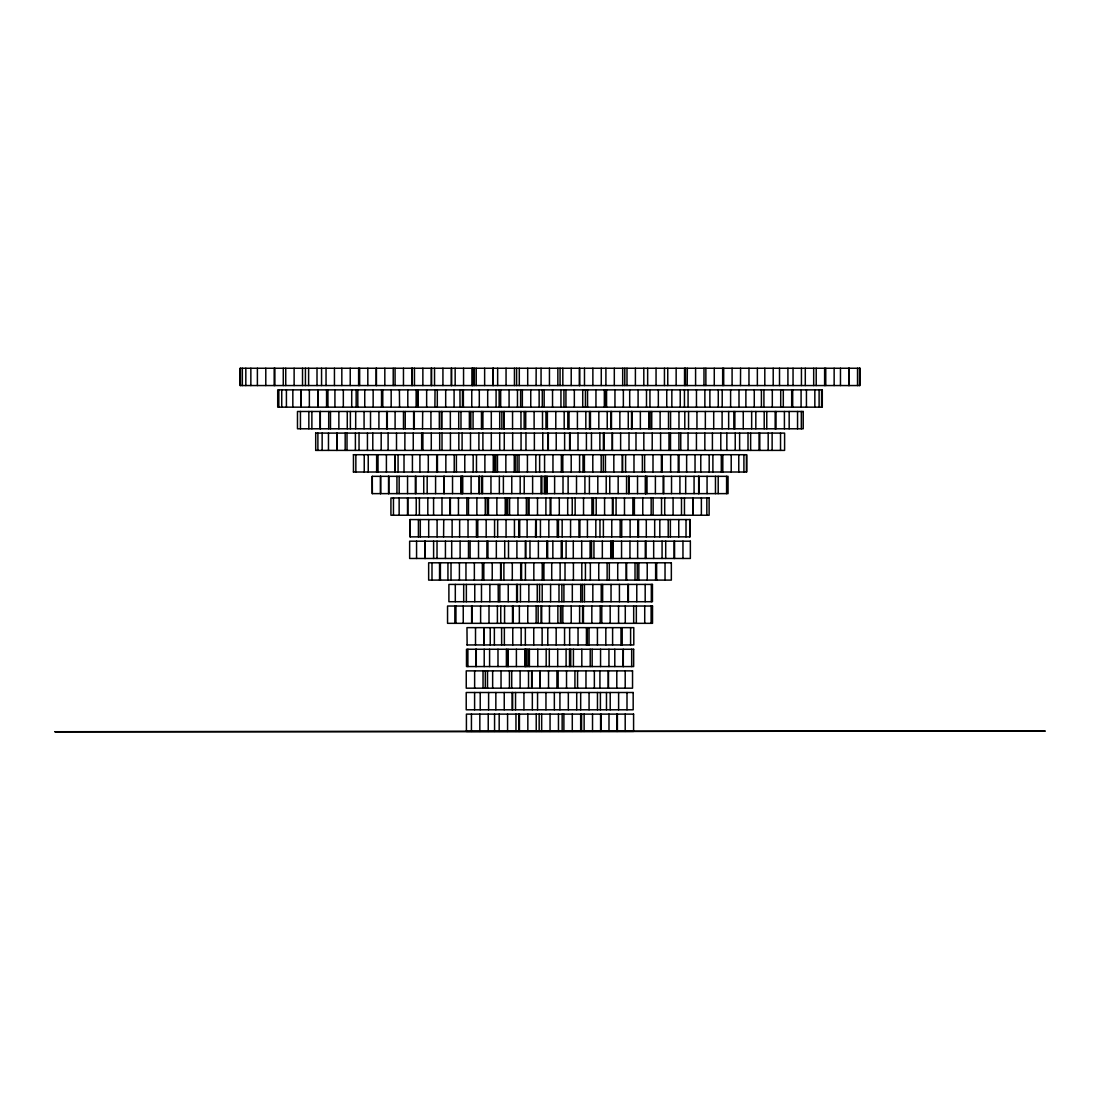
<?xml version="1.0" encoding="UTF-8"?>
<svg xmlns="http://www.w3.org/2000/svg" width="1100" height="1100" viewBox="0 0 1100 1100"><rect width="100%" height="100%" fill="white"/><g stroke="black" fill="none" stroke-linecap="round" stroke-linejoin="round"><path stroke-width="1.5" d="M315.631 433.098L784.602 433.098L784.602 450.395L315.631 450.395M353.375 454.712L746.625 454.712L746.625 472.01L353.375 472.01M372.268 476.328L728.049 476.328L728.049 493.625L372.268 493.625L372.268 476.328L372.336 493.625M466.964 644.944L633.793 644.944L633.793 627.646L466.964 627.646L467.129 644.944M859.526 368.252L859.526 385.55M857.532 368.252L857.532 385.55M849.131 368.252L849.131 385.55M848.856 368.252L848.856 385.55M840.469 368.252L840.469 385.55M834.144 368.252L834.144 385.55M825.756 368.252L825.756 385.55M824.615 368.252L824.615 385.55M821.59 389.868L821.59 407.165M819.101 389.868L819.101 407.165M816.214 368.252L816.214 385.55M814.839 389.868L814.839 407.165M813.684 368.252L813.684 385.55M806.438 389.868L806.438 407.165M805.296 368.252L805.296 385.55M801.433 368.252L801.433 385.55M801.336 411.482L801.336 428.78M801.089 389.868L801.089 407.165M797.555 411.482L797.555 428.78M793.045 368.252L793.045 385.55M792.688 389.868L792.688 407.165M791.697 389.868L791.697 407.165M789.168 411.482L789.168 428.78M787.916 368.252L787.916 385.55M784.41 411.482L784.41 428.78M783.296 389.868L783.296 407.165M780.711 389.868L780.711 407.165M780.532 433.098L780.532 450.395M779.515 368.252L779.515 385.55M776.023 411.482L776.023 428.78M775.17 411.482L775.17 428.78M773.204 368.252L773.204 385.55M772.31 389.868L772.31 407.165M772.131 433.098L772.131 450.395M768.185 433.098L768.185 450.395M766.769 411.482L766.769 428.78M764.803 368.252L764.803 385.55M764.211 411.482L764.211 428.78M763.923 389.868L763.923 407.165M761.406 389.868L761.406 407.165M759.784 433.098L759.784 450.395M759.041 433.098L759.041 450.395M757.364 368.252L757.364 385.55M755.824 411.482L755.824 428.78M754.27 389.868L754.27 407.165M751.657 411.482L751.657 428.78M750.64 433.098L750.64 450.395M748.963 368.252L748.963 385.55M748.014 433.098L748.014 450.395M746.543 454.712L746.543 472.01M745.883 389.868L745.883 407.165M743.916 454.712L743.916 472.01M743.256 411.482L743.256 428.78M740.575 368.252L740.492 385.55M739.626 433.098L739.626 450.395M738.994 389.868L738.994 407.165M738.774 454.712L738.774 472.01M735.226 433.098L735.226 450.395M734.855 411.482L734.855 428.78M733.838 411.482L733.838 428.78M732.091 368.252L732.091 385.55M731.211 454.712L731.211 472.01M730.606 389.868L730.606 407.165M728.654 411.482L728.654 428.78M726.839 433.098L726.839 450.395M726.591 476.328L726.591 493.625M723.69 368.252L723.69 385.55M722.81 454.712L722.81 472.01M722.659 368.252L722.659 385.55M722.205 389.868L722.205 407.165M722.109 411.482L722.109 428.78M721.298 454.712L721.298 472.01M720.789 433.098L720.789 450.395M718.273 389.868L718.273 407.165M718.204 476.328L718.204 493.625M715.468 476.328L715.468 493.625M714.271 368.252L714.271 385.55M713.707 411.482L713.707 428.78M712.896 454.712L712.896 472.01M712.401 433.098L712.401 450.395M709.885 389.868L709.885 407.165M709.184 454.712L709.184 472.01M707.066 476.328L707.066 493.625M706.832 497.956L706.832 515.24M705.87 368.252L705.87 385.55M705.348 411.482L705.348 428.78M704.866 389.868L704.866 407.165M704.839 433.098L704.839 450.395M703.986 368.252L703.986 385.55M701.374 497.956L701.374 515.24M700.783 454.712L700.783 472.01M698.926 476.328L698.926 493.625M698.679 476.328L698.679 493.625M696.946 411.482L696.946 428.78M696.465 389.868L696.465 407.165M696.438 433.098L696.438 450.395M695.585 368.252L695.585 385.55M695.035 454.712L695.035 472.01M694.072 476.328L694.072 493.625M692.973 497.956L692.973 515.24M692.862 497.956L692.862 515.24M689.796 519.571L689.796 536.855M688.559 411.482L688.559 428.78M688.077 389.868L688.077 407.165M688.05 433.098L688.05 450.395M687.335 368.252L687.197 385.55M686.634 454.712L686.634 472.01M686.015 519.571L686.015 536.855M685.671 476.328L685.671 493.625M685.465 368.252L685.465 385.55M684.791 411.482L684.791 428.78M684.544 368.252L684.544 385.55M684.447 389.868L684.447 407.165M684.461 497.956L684.461 515.24M682.962 541.186L682.962 558.47M681.491 497.956L681.491 515.24M680.763 433.098L680.763 450.395M680.226 389.868L680.226 407.165M679.924 476.328L679.924 493.625M678.961 411.482L678.961 428.78M679.03 454.712L679.03 472.01M678.92 433.098L678.92 450.395M678.755 519.571L678.755 536.855M678.246 454.712L678.246 472.01M676.143 368.252L676.143 385.55M674.561 541.186L674.561 558.47M674.094 541.186L674.094 558.47M673.09 497.956L673.09 515.24M671.839 389.868L671.839 407.165M671.536 476.328L671.536 493.625M670.574 411.482L670.574 428.78M670.519 433.098L670.519 450.395M670.643 454.712L670.643 472.01M670.368 519.571L670.368 536.855M668.979 433.098L668.979 450.395M668.525 411.482L668.525 428.78M668.223 519.571L668.223 536.855M667.755 368.252L667.755 385.55M666.737 389.868L666.737 407.165M665.706 541.186L665.706 558.47M665.033 562.801L665.033 580.099M664.702 497.956L664.702 515.24M664.441 368.252L664.441 385.55M663.795 476.328L663.795 493.625M663.135 476.328L663.135 493.625M662.227 454.712L662.241 472.01M662.076 541.186L662.076 558.47M661.526 497.956L661.526 515.24M661.402 454.712L661.402 472.01M660.591 433.098L660.591 450.395M660.124 411.482L660.124 428.78M659.821 519.571L659.821 536.855M658.336 389.868L658.336 407.165M656.631 562.801L656.631 580.099M656.054 368.252L656.054 385.55M655.627 562.801L655.627 580.099M655.394 476.328L655.394 493.625M654.679 519.571L654.679 536.855M653.675 541.186L653.675 558.47M653.125 497.956L653.125 515.24M653.001 454.712L653.001 472.01M652.231 433.098L652.19 450.395M651.736 411.482L651.736 428.78M651.324 584.416L651.324 601.714M651.173 497.956L651.173 515.24M651.118 606.031L651.118 623.329M650.114 411.482L650.114 428.78M649.949 389.868L649.949 407.165M648.752 411.482L648.752 428.78M647.652 368.252L647.652 385.55M647.226 562.801L647.226 580.099M647.006 476.328L647.006 493.625M646.498 389.868L646.498 407.165M646.291 519.571L646.291 536.855M646.044 541.186L646.044 558.47M645.934 476.328L645.934 493.625M645.631 476.328L645.631 493.625M645.411 476.328L645.411 493.625M645.288 541.186L645.288 558.47M645.178 584.416L645.178 601.714M644.614 454.712L644.614 472.01M644.724 606.031L644.724 623.329M643.803 368.252L643.803 385.55M643.83 433.098L643.83 450.395M642.771 497.956L642.771 515.24M642.373 454.712L642.373 472.01M640.351 411.482L640.351 428.78M638.839 562.801L638.839 580.099M638.523 519.571L638.523 536.855M638.096 389.868L638.096 407.165M637.89 519.571L637.89 536.855M637.533 476.328L637.533 493.625M637.643 541.186L637.643 558.47M637.216 562.801L637.216 580.099M636.776 584.416L636.776 601.714M636.336 606.031L636.336 623.329M635.993 433.098L635.993 450.395M635.401 368.252L635.401 385.55M635.016 562.801L635.016 580.099M634.384 497.956L634.384 515.24M633.985 454.712L633.985 472.01M633.683 606.031L633.683 623.329M632.871 497.956L632.871 515.24M631.95 411.482L631.95 428.78M631.551 411.482L631.551 428.78M631.675 649.261L631.675 666.559M630.602 627.646L630.602 644.944M630.121 519.571L630.121 536.855M629.956 541.186L629.956 558.47M629.695 389.868L629.695 407.165M629.007 433.098L629.007 450.395M629.145 476.328L629.145 493.625M628.623 476.328L628.623 493.625M628.389 584.416L628.389 601.714M628.265 411.482L628.265 428.78M627.811 584.416L627.811 601.714M627 368.252L627 385.55M627 692.505L627 709.789M626.56 476.328L626.56 493.625M626.615 562.801L626.615 580.099M626.106 562.801L626.106 580.099M625.584 454.712L625.584 472.01M625.281 606.031L625.281 623.329M625.199 670.876L625.199 688.174M625.199 714.12L625.199 731.404M624.786 368.252L624.786 385.55M624.484 497.956L624.484 515.24M623.356 389.868L623.356 407.165M622.696 368.252L622.696 385.55M622.669 454.712L622.669 472.01M622.215 454.712L622.215 472.01M622.201 627.646L622.201 644.944M621.72 519.571L621.72 536.855M621.555 541.186L621.555 558.47M620.991 627.646L620.991 644.944M620.62 433.098L620.62 450.395M620.166 519.571L620.166 536.855M619.864 411.482L619.864 428.78M619.41 584.416L619.438 601.714M618.571 606.031L618.571 623.329M618.612 692.505L618.612 709.789M618.159 476.328L618.159 493.625M617.719 562.801L617.719 580.099M617.389 714.12L617.389 731.404M616.798 670.876L616.798 688.174M616.798 714.12L616.798 731.404M616.082 497.956L616.082 515.24M614.955 389.868L614.955 407.165M614.79 649.261L614.79 666.559M614.309 368.252L614.309 385.55M613.827 454.712L613.827 472.01M612.989 497.956L612.989 515.24M613.168 541.186L613.168 558.47M612.741 541.186L612.741 558.47M612.48 433.098L612.48 450.395M612.604 627.646L612.604 644.944M612.425 497.956L612.425 515.24M612.219 433.098L612.219 450.395M612.013 541.186L612.013 558.47M611.765 519.571L611.765 536.855M611.476 411.482L611.476 428.78M611.036 584.416L611.036 601.714M610.803 411.482L610.803 428.78M610.734 541.186L610.734 558.47M610.211 692.505L610.211 709.789M610.184 606.031L610.184 623.329M609.757 476.328L609.757 493.625M609.317 562.801L609.317 580.099M608.946 649.261L608.946 666.559M608.987 714.12L608.987 731.404M608.41 670.876L608.41 688.174M608.327 670.876L608.327 688.174M607.227 411.482L607.227 428.78M607.131 562.801L607.131 580.099M606.567 389.868L606.567 407.165M606.471 692.505L606.471 709.789M606.21 476.328L606.21 493.625M605.908 368.252L605.908 385.55M605.674 389.868L605.674 407.165M605.825 627.646L605.825 644.944M605.426 454.712L605.426 472.01M604.587 497.956L604.587 515.24M604.34 389.868L604.34 407.165M604.092 433.098L604.092 450.395M603.391 433.098L603.391 450.395M603.377 519.571L603.377 536.855M603.295 454.712L603.295 472.01M602.649 584.416L602.649 601.714M602.332 541.186L602.332 558.47M601.783 606.031L601.783 623.329M601.274 368.252L601.274 385.55M601.191 454.712L601.191 472.01M601.232 584.416L601.232 601.714M600.916 714.12L600.916 731.404M600.586 714.12L600.586 731.404M600.559 649.261L600.559 666.559M600.408 692.505L600.408 709.789M600.215 606.031L600.215 623.329M599.967 519.571L599.967 536.855M599.926 670.876L599.926 688.174M599.871 433.098L599.871 450.395M598.826 411.482L598.826 428.78M598.744 562.801L598.744 580.099M597.809 476.328L597.809 493.625M597.424 627.646L597.424 644.944M597.465 692.505L597.465 709.789M596.2 497.956L596.2 515.24M595.952 389.868L595.952 407.165M595.815 519.571L595.815 536.855M594.357 670.876L594.357 688.174M593.945 541.186L593.945 558.47M593.436 497.956L593.436 515.24M593.134 497.956L593.134 515.24M592.873 368.252L592.873 385.55M592.804 454.712L592.804 472.01M592.831 584.416L592.831 601.714M592.529 714.12L592.529 731.404M592.158 649.261L592.158 666.559M591.938 497.956L591.938 515.24M591.827 606.031L591.827 623.329M591.47 433.098L591.47 450.395M591.553 541.186L591.553 558.47M590.439 411.482L590.439 428.78M590.342 562.801L590.342 580.099M590.081 541.186L590.081 558.47M590.219 649.261L590.219 666.559M589.49 411.482L589.49 428.78M589.408 476.328L589.408 493.625M589.036 627.646L589.036 644.944M589.064 692.505L589.064 709.789M587.551 389.868L587.551 407.165M587.428 519.571L587.428 536.855M587.345 627.646L587.345 644.944M586.41 433.098L586.41 450.395M586.438 627.646L586.438 644.944M585.97 670.876L585.97 688.174M585.819 411.482L585.819 428.78M585.434 562.801L585.434 580.099M585.434 389.868L585.434 407.165M584.911 476.328L584.911 493.625M584.485 368.252L584.485 385.55M584.402 454.712L584.402 472.01M584.444 584.416L584.444 601.714M584.127 714.12L584.127 731.404M583.536 497.956L583.536 515.24M583.426 606.031L583.426 623.329M583.014 454.712L583.014 472.01M582.725 389.868L582.725 407.165M582.587 606.031L582.587 623.329M582.368 584.416L582.368 601.714M581.804 562.801L581.804 580.099M581.817 649.261L581.817 666.559M581.694 541.186L581.694 558.47M581.584 714.12L581.584 731.404M580.717 584.416L580.717 601.714M580.676 692.505L580.676 709.789M580.676 714.12L580.676 731.404M579.893 519.571L579.893 536.855M579.618 368.252L579.618 385.55M579.59 454.712L579.59 472.01M579.618 606.031L579.618 623.329M579.439 368.252L579.439 385.55M578.957 519.571L578.957 536.855M578.009 433.098L578.009 450.395M578.05 627.646L578.05 644.944M577.418 411.482L577.418 428.78M577.569 670.876L577.569 688.174M576.51 476.328L576.51 493.625M576.716 692.505L576.716 709.789M575.149 497.956L575.149 515.24M574.929 670.876L574.929 688.174M574.337 389.868L574.337 407.165M573.416 562.801L573.416 580.099M573.416 649.261L573.416 666.559M573.293 541.186L573.293 558.47M572.234 497.956L572.234 515.24M572.316 584.416L572.316 601.714M572.289 714.12L572.289 731.404M571.216 368.252L571.216 385.55M571.202 454.712L571.202 472.01M571.216 606.031L571.216 623.329M570.57 519.571L570.57 536.855M570.749 649.261L570.749 666.559M570.006 433.098L570.006 450.395M569.649 627.646L569.649 644.944M569.621 433.098L569.621 450.395M569.525 649.261L569.525 666.559M569.016 411.482L569.016 428.78M568.329 692.505L568.329 709.789M568.123 476.328L568.123 493.625M567.82 411.482L567.82 428.78M567.683 497.956L567.683 515.24M566.527 670.876L566.527 688.174M566.101 541.186L566.101 558.47M566.101 649.261L566.101 666.559M565.936 389.868L565.936 407.165M565.015 562.801L565.015 580.099M564.616 433.098L564.616 450.395M564.561 627.646L564.561 644.944M564.19 411.482L564.19 428.78M563.942 389.868L563.942 407.165M563.915 584.416L563.915 601.714M563.888 714.12L563.888 731.404M563.007 476.328L563.007 493.625M562.829 368.252L562.829 385.55M562.801 454.712L562.801 472.01M562.829 606.031L562.829 623.329M562.169 519.571L562.169 536.855M562.237 541.186L562.237 558.47M562.155 714.12L562.155 731.404M561.866 584.416L561.866 601.714M561.357 454.712L561.357 472.01M561.248 541.186L561.248 558.47M560.945 389.868L560.945 407.165M560.904 606.031L560.904 623.329M560.464 606.031L560.464 623.329M560.065 368.252L560.065 385.55M560.12 562.801L560.12 580.099M559.928 692.505L559.928 709.789M559.295 497.956L559.295 515.24M558.993 584.416L558.993 601.714M558.456 519.571L558.456 536.855M558.456 714.12L558.456 731.404M558.14 670.876L558.14 688.174M557.851 368.252L557.851 385.55M557.865 606.031L557.865 623.329M557.7 649.261L557.7 666.559M557.232 519.571L557.232 536.855M556.93 670.876L556.93 688.174M556.215 433.098L556.215 450.395M556.174 627.646L556.174 644.944M555.789 411.482L555.789 428.78M554.62 476.328L554.62 493.625M554.345 692.505L554.345 709.789M552.956 454.712L552.956 472.01M552.846 541.186L552.846 558.47M552.544 389.868L552.544 407.165M551.719 562.801L551.719 580.099M550.894 497.956L550.894 515.24M550.591 584.416L550.591 601.714M550.165 497.956L550.165 515.24M550.055 714.12L550.055 731.404M549.464 606.031L549.464 623.329M549.45 368.252L549.45 385.55M549.299 649.261L549.299 666.559M548.831 519.571L548.831 536.855M548.322 433.098L548.322 450.395M548.529 670.876L548.529 688.174M547.827 433.098L547.827 450.395M547.649 541.186L547.649 558.47M547.773 627.646L547.773 644.944M547.388 411.482L547.388 428.78M547.236 476.328L547.236 493.625M546.769 541.186L546.769 558.47M546.219 476.328L546.219 493.625M546.178 649.261L546.178 666.559M545.971 411.482L545.971 428.78M545.889 497.956L545.889 515.24M545.957 692.505L545.957 709.789M545.462 476.328L545.462 493.625M544.569 454.712L544.569 472.01M544.39 476.328L544.39 493.625M544.156 389.868L544.156 407.165M543.84 562.801L543.84 580.099M543.331 562.801L543.331 580.099M542.768 433.098L542.768 450.395M542.506 411.482L542.506 428.78M542.3 389.868L542.3 407.165M542.217 562.801L542.217 580.099M542.204 584.416L542.204 601.714M542.135 627.646L542.135 644.944M541.874 476.328L541.874 493.625M541.695 606.031L541.695 623.329M541.668 714.12L541.668 731.404M541.062 368.252L541.062 385.55M541.021 476.328L541.021 493.625M541.076 606.031L541.076 623.329M540.43 519.571L540.43 536.855M540.141 670.876L540.141 688.174M540.018 670.876L540.018 688.174M539.632 454.712L539.632 472.01M539.55 584.416L539.55 601.714M539.165 714.12L539.165 731.404M539.138 389.868L539.138 407.165M538.381 541.186L538.381 558.47M538.148 606.031L538.148 623.329M537.776 649.261L537.776 666.559M537.556 692.505L537.556 709.789M537.501 497.956L537.501 515.24M537.24 584.416L537.24 601.714M536.305 519.571L536.305 536.855M536.223 714.12L536.223 731.404M536.168 368.252L536.085 385.55M536.14 606.031L536.14 623.329M535.824 454.712L535.824 472.01M535.7 519.571L535.521 536.855M534.366 433.098L534.366 450.395M534.119 411.482L534.119 428.78M533.83 562.801L533.83 580.099M533.748 627.646L533.748 644.944M532.62 476.328L532.62 493.625M532.331 692.505L532.331 709.789M531.85 670.876L531.85 688.174M531.63 670.876L531.63 688.174M530.75 389.868L530.75 407.165M529.98 541.186L529.98 558.47M529.389 649.261L529.389 666.559M529.1 497.956L529.1 515.24M528.852 584.416L528.852 601.714M528.523 670.876L528.523 688.174M528.096 497.956L528.096 515.24M527.931 649.261L527.931 666.559M527.697 368.252L527.697 385.55M527.752 606.031L527.752 623.329M527.835 714.12L527.835 731.404M527.423 454.712L527.423 472.01M527.134 519.571L527.134 536.855M526.364 497.956L526.364 515.24M526.144 649.261L526.144 666.559M525.965 433.098L525.965 450.395M525.882 541.186L525.882 558.47M525.717 411.482L525.717 428.78M525.676 649.261L525.676 666.559M525.429 562.801L525.429 580.099M525.305 541.186L525.305 558.47M525.346 627.646L525.346 644.944M524.783 649.261L524.783 666.559M524.164 411.482L524.164 428.78M524.219 476.328L524.219 493.625M523.944 692.505L523.944 709.789M522.349 389.868L522.349 407.165M521.551 562.801L521.551 580.099M521.056 433.098L521.056 450.395M521.152 627.646L521.152 644.944M520.96 411.482L520.96 428.78M520.63 389.868L520.63 407.165M520.699 562.801L520.699 580.099M520.451 584.416L520.451 601.714M520.176 476.328L520.176 493.625M520.121 670.876L520.121 688.174M519.695 519.571L519.695 536.855M519.296 368.252L519.296 385.55M519.351 606.031L519.351 623.329M519.434 714.12L519.434 731.404M519.035 454.712L519.035 472.01M518.76 714.12L518.76 731.404M518.732 519.571L518.732 536.855M517.962 497.956L517.962 515.24M517.467 389.868L517.467 407.165M517.426 584.416L517.426 601.714M517.124 454.712L517.124 472.01M516.904 541.186L516.904 558.47M516.601 368.252L516.601 385.55M516.629 584.416L516.629 601.714M516.395 649.261L516.395 666.559M515.969 714.12L515.969 731.404M515.543 692.505L515.543 709.789M515.199 454.712L515.199 472.01M514.442 368.252L514.442 385.55M514.442 519.571L514.442 536.855M514.25 454.712L514.25 472.01M512.971 606.031L512.971 623.329M512.559 411.482L512.559 428.78M512.655 433.098L512.655 450.395M512.765 627.646L512.765 644.944M512.641 692.505L512.641 709.789M512.518 606.031L512.518 623.329M512.298 562.801L512.298 580.099M512.146 692.505L512.146 709.789M511.775 476.328L511.775 493.625M511.72 670.876L511.72 688.174M509.575 497.956L509.575 515.24M509.438 670.876L509.438 688.174M509.08 389.868L509.08 407.165M508.502 541.186L508.502 558.47M508.241 584.416L508.241 601.714M507.65 497.956L507.65 515.24M507.581 714.12L507.581 731.404M506.866 497.956L506.866 515.24M506.385 649.261L506.385 666.559M506.055 368.252L506.055 385.55M506.055 519.571L506.055 536.855M505.849 454.712L505.849 472.01M505.244 497.956L505.244 515.24M504.721 541.186L504.721 558.47M504.57 606.031L504.57 623.329M504.364 627.646L504.364 644.944M504.171 411.482L504.171 428.78M504.268 433.098L504.268 450.395M504.24 692.505L504.24 709.789M504.02 411.482L504.02 428.78M503.896 562.801L503.896 580.099M503.388 476.328L503.388 493.625M501.861 411.482L501.861 428.78M501.6 627.646L501.641 644.944M501.036 670.876L501.036 688.174M500.679 389.868L500.679 407.165M500.857 562.801L500.857 580.099M500.748 606.031L500.748 623.329M500.61 562.801L500.61 580.099M499.84 584.416L499.84 601.714M499.703 411.482L499.703 428.78M499.703 433.098L499.703 450.395M499.359 476.328L499.359 493.625M499.139 389.868L499.139 407.165M499.18 714.12L499.18 731.404M498.19 584.416L498.272 601.714M497.984 649.261L497.984 666.559M497.654 368.252L497.654 385.55M497.461 454.712L497.461 472.01M497.654 519.571L497.654 536.855M497.406 606.031L497.406 623.329M496.856 497.956L496.856 515.24M496.334 541.186L496.334 558.47M496.086 389.868L496.086 407.165M495.839 692.505L495.839 709.789M495.715 454.712L495.715 472.01M494.725 454.712L494.725 472.01M494.574 519.571L494.574 536.855M494.574 714.12L494.574 731.404M494.368 627.646L494.368 644.944M493.212 368.252L493.212 385.55M493.268 454.712L493.268 472.01M493.034 368.252L493.034 385.55M492.649 670.876L492.649 688.174M492.223 562.801L492.223 580.099M491.301 411.482L491.301 428.78M491.301 433.098L491.301 450.395M490.957 476.328L490.957 493.625M490.229 627.646L490.229 644.944M489.871 584.416L489.871 601.714M489.596 649.261L489.596 666.559M489.005 606.031L489.005 623.329M488.606 692.505L488.606 709.789M488.455 497.956L488.455 515.24M488.235 714.12L488.235 731.404M487.933 541.186L487.933 558.47M487.685 389.868L487.685 407.165M487.52 670.876L487.52 688.174M487.135 497.956L487.3 515.24M486.901 541.186L486.901 558.47M486.172 519.571L486.172 536.855M485.32 670.876L485.32 688.174M485.265 497.956L485.265 515.24M484.88 454.712L484.88 472.01M484.632 368.252L484.632 385.55M484.206 649.261L484.206 666.559M483.918 627.646L483.918 644.944M483.821 562.801L483.821 580.099M483.752 627.646L483.752 644.944M483.038 670.876L483.038 688.174M482.914 411.482L482.914 428.78M482.9 433.098L482.9 450.395M482.556 476.328L482.556 493.625M482.763 562.801L482.763 580.099M482.35 562.801L482.35 580.099M481.8 476.328L481.8 493.625M481.47 411.482L481.47 428.78M481.484 584.416L481.484 601.714M480.618 606.031L480.618 623.329M480.219 692.505L480.219 709.789M479.834 714.12L479.834 731.404M479.504 476.328L479.504 493.625M479.297 389.868L479.297 407.165M478.885 433.098L478.885 450.395M479.078 476.328L479.078 493.625M478.514 541.186L478.514 558.47M477.771 519.571L477.771 536.855M476.864 497.956L476.864 515.24M476.479 454.712L476.479 472.01M476.424 519.571L476.424 536.855M476.231 368.252L476.231 385.55M476.272 649.261L476.272 666.559M475.819 649.261L475.819 666.559M475.516 627.646L475.516 644.944M474.76 584.416L474.76 601.714M474.636 670.876L474.636 688.174M474.609 692.505L474.609 709.789M474.361 368.252L474.361 385.55M474.361 562.801L474.361 580.099M473.179 454.712L473.179 472.01M472.918 368.252L472.918 385.55M473.069 411.482L473.069 428.78M472.711 368.252L472.711 385.55M472.189 606.031L472.189 623.329M471.955 368.252L471.955 385.55M471.763 389.868L471.763 407.165M471.639 606.031L471.639 623.329M471.433 714.12L471.433 731.404M471.103 476.328L471.103 493.625M470.841 411.482L470.841 428.78M470.498 433.098L470.498 450.395M470.112 541.186L470.112 558.47M469.37 411.482L469.37 428.78M468.476 497.956L468.476 515.24M468.49 541.186L468.49 558.47M468.036 519.571L468.036 536.855M467.885 649.261L467.885 666.559M466.84 497.956L466.84 515.24M466.359 584.416L466.359 601.714M465.96 562.801L465.96 580.099M464.777 454.712L464.777 472.01M463.554 368.252L463.554 385.55M463.691 584.416L463.691 601.714M463.375 389.868L463.375 407.165M463.251 606.031L463.251 623.329M462.701 476.328L462.701 493.625M462.467 389.868L462.467 407.165M462.289 476.328L462.289 493.625M462.096 433.098L462.096 450.395M461.244 476.328L461.244 493.625M460.982 411.482L460.982 428.78M460.941 476.328L460.941 493.625M460.103 541.186L460.103 558.47M459.938 389.868L460.047 407.165M459.635 519.571L459.635 536.855M459.415 562.801L459.415 580.099M458.728 411.482L458.728 428.78M458.824 433.098L458.824 450.395M458.453 497.956L458.453 515.24M456.39 454.712L456.39 472.01M455.936 606.031L455.936 623.329M455.304 584.416L455.304 601.714M455.166 368.252L455.166 385.55M454.85 606.031L454.85 623.329M454.231 454.712L454.231 472.01M454.094 389.868L454.094 407.165M452.54 476.328L452.54 493.625M452.127 519.571L452.127 536.855M451.701 541.186L451.701 558.47M451.591 368.252L451.591 385.55M451.33 368.252L451.33 385.55M451.014 562.801L451.014 580.099M450.34 411.482L450.34 428.78M450.422 433.098L450.422 450.395M450.368 497.956L450.368 515.24M450.051 497.956L450.051 515.24M447.934 562.801L447.934 580.099M445.692 389.868L445.692 407.165M445.844 454.712L445.844 472.01M445.431 541.186L445.431 558.47M444.152 476.328L444.152 493.625M443.987 476.328L443.987 493.625M443.74 519.571L443.589 536.855M442.929 368.252L442.929 385.55M442.021 433.098L442.021 450.395M441.939 411.482L441.939 428.78M441.98 497.956L441.98 515.24M441.32 411.482L441.32 428.78M440.399 562.801L440.399 580.099M439.684 433.098L439.684 450.395M439.546 562.801L439.546 580.099M439.34 411.482L439.34 428.78M437.442 454.712L437.442 472.01M437.305 389.868L437.305 407.165M437.099 519.571L437.099 536.855M437.03 541.186L437.03 558.47M436.7 454.712L436.7 472.01M435.586 476.328L435.586 493.625M435.036 389.868L434.899 407.165M434.541 368.252L434.541 385.55M433.579 497.956L433.579 515.24M433.606 541.186L433.606 558.47M431.998 562.801L431.998 580.099M431.599 368.252L431.599 385.55M431.269 368.252L431.269 385.55M431.283 433.098L431.283 450.395M430.939 411.482L430.939 428.78M428.697 519.571L428.697 536.855M428.299 454.712L428.299 472.01M427.804 497.956L427.804 515.24M427.185 476.328L427.185 493.625M426.649 389.868L426.649 407.165M425.205 541.186L425.205 558.47M424.957 541.186L424.957 558.47M423.748 476.328L423.748 493.625M422.868 368.252L422.868 385.55M422.895 433.098L422.895 450.395M422.689 411.482L422.538 428.78M421.658 433.098L421.658 450.395M420.296 519.571L420.296 536.855M419.911 454.712L419.911 472.01M419.402 497.956L419.402 515.24M418.413 519.571L418.413 536.855M416.68 389.868L416.68 407.165M416.57 541.186L416.57 558.47M416.199 389.868L416.199 407.165M416.24 497.956L416.24 515.24M415.951 476.328L415.951 493.625M415.346 476.328L415.346 493.625M414.466 368.252L414.466 385.55M414.288 411.482L414.288 428.78M413.627 411.482L413.627 428.78M413.256 433.098L413.256 450.395M412.28 368.252L412.28 385.55M412.418 454.712L412.418 472.01M411.854 368.252L411.854 385.55M410.204 519.571L410.204 536.855M407.839 497.956L407.839 515.24M407.797 389.868L407.797 407.165M407.55 476.328L407.55 493.625M407.522 497.956L407.522 515.24M405.226 411.482L405.226 428.78M404.896 433.098L404.855 450.395M404.016 454.712L404.016 472.01M403.48 411.482L403.48 428.78M403.466 368.252L403.466 385.55M399.396 389.868L399.561 407.165M399.163 476.328L399.163 493.625M399.135 497.956L399.135 515.24M398.076 454.712L398.076 472.01M396.935 476.328L396.935 493.625M396.509 433.098L396.509 450.395M395.065 368.252L395.065 385.55M395.092 411.482L395.092 428.78M395.079 454.712L395.079 472.01M394.804 454.712L394.804 472.01M393.456 497.956L393.456 515.24M393.223 368.252L393.223 385.55M391.174 389.868L391.174 407.165M388.836 476.328L388.836 493.625M388.547 476.328L388.547 493.625M388.107 433.098L388.107 450.395M387.31 411.482L387.31 428.78M386.691 411.482L386.691 428.78M386.402 454.712L386.402 472.01M384.821 368.252L384.821 385.55M382.772 389.868L382.772 407.165M382.099 389.868L382.099 407.165M381.535 389.868L381.535 407.165M381.178 433.098L381.178 450.395M380.669 476.328L380.669 493.625M380.449 476.328L380.449 493.625M378.909 411.482L378.909 428.78M378.015 454.712L378.015 472.01M376.64 454.712L376.64 472.01M376.434 368.252L376.434 385.55M376.2 368.252L376.2 385.55M373.147 389.868L373.147 407.165M372.79 433.098L372.79 450.395M370.521 411.482L370.521 428.78M368.239 454.712L368.239 472.01M367.812 368.252L367.812 385.55M367.441 433.098L367.441 450.395M364.746 389.868L364.746 407.165M364.072 411.482L364.072 428.78M364.237 454.712L364.237 472.01M359.645 368.252L359.645 385.55M359.04 433.098L359.04 450.395M358.614 368.252L358.614 385.55M357.803 389.868L357.803 407.165M356.166 389.868L356.166 407.165M355.85 454.712L355.85 472.01M355.685 411.482L355.685 428.78M355.396 433.098L355.396 450.395M353.457 454.712L353.457 472.01M351.711 389.868L351.711 407.165M350.377 411.482L350.377 428.78M350.226 368.252L350.226 385.55M347.27 411.482L347.27 428.78M347.009 433.098L347.009 450.395M345.18 433.098L345.18 450.395M343.324 389.868L343.324 407.165M341.825 368.252L341.825 385.55M338.869 411.482L338.869 428.78M336.875 433.098L336.875 450.395M336.779 433.098L336.779 450.395M334.923 389.868L334.923 407.165M334.441 368.252L334.441 385.55M330.481 411.482L330.481 428.78M328.707 411.482L328.707 428.78M328.474 433.098L328.474 450.395M327.938 389.868L327.938 407.165M326.562 389.868L326.562 407.165M326.04 368.252L326.04 385.55M322.149 433.098L322.149 450.395M321.558 368.252L321.558 385.55M320.306 411.482L320.306 428.78M320.265 411.482L320.265 428.78M318.161 389.868L318.161 407.165M317.886 433.098L317.886 450.395M317.749 389.868L317.749 407.165M317.006 368.252L317.006 385.55M315.7 433.098L315.7 450.395M311.877 411.482L311.877 428.78M309.361 389.868L309.361 407.165M308.839 411.482L308.839 428.78M308.619 368.252L308.619 385.55M305.429 368.252L305.429 385.55M302.528 368.252L302.528 385.55M301.235 389.868L301.235 407.165M300.96 389.868L300.96 407.165M300.438 411.482L300.438 428.78M294.126 368.252L294.126 385.55M292.834 389.868L292.834 407.165M286.413 389.868L286.413 407.165M285.739 368.252L285.739 385.55M283.278 368.252L283.278 385.55M281.738 389.868L281.738 407.165M278.822 389.868L278.822 407.165M274.876 368.252L274.876 385.55M274.189 368.252L274.189 385.55M265.788 368.252L265.788 385.55M257.386 368.252L257.386 385.55M250.855 368.252L250.855 385.55M245.822 368.252L245.822 385.55M242.344 368.252L242.344 385.55M240.419 368.252L240.419 385.55M859.966 368.252L240.061 368.252L240.061 385.55L859.966 385.55L859.966 368.252M822.291 389.868L277.709 389.868L277.709 407.165L822.291 407.165L822.291 389.868M803.22 411.482L297.481 411.482L297.481 428.78L803.22 428.78L803.22 411.482M709.129 497.956L390.926 497.956L390.926 515.24L709.129 515.24L709.129 497.956M689.989 519.571L410.011 519.571L410.011 536.855L689.989 536.855L689.989 519.571M690.346 541.186L409.654 541.186L409.654 558.47L690.346 558.47L690.346 541.186M671.344 562.801L428.656 562.801L428.656 580.099L671.344 580.099L671.344 562.801M652.451 584.416L448.896 584.416L448.896 601.714L652.451 601.714L652.451 584.416M652.52 606.031L447.549 606.031L447.549 623.329L652.52 623.329L652.52 606.031M633.655 649.261L466.496 649.261L466.496 666.559L633.655 666.559L633.655 649.261M632.541 670.876L466.249 670.876L466.249 688.174L632.541 688.174L632.541 670.876M633.174 692.505L466.221 692.505L466.221 709.789L633.174 709.789L633.174 692.505M633.586 714.12L466.414 714.12L466.414 731.404L633.586 731.404L633.586 714.12M1045 731.074L55 731.747L1045 731.074M623.288 666.559L623.288 649.261L623.191 666.559M507.994 666.559L507.994 649.261L507.98 666.559M418.248 407.165L418.248 389.868L418.11 407.165"/></g></svg>
